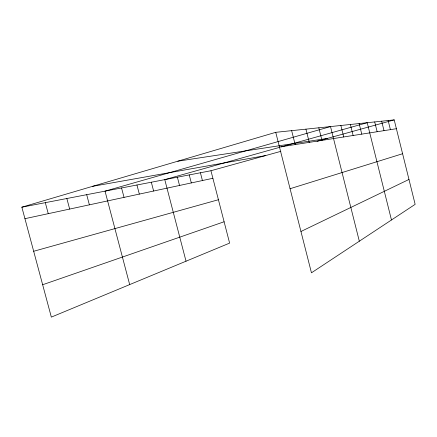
<?xml version="1.0" encoding="UTF-8"?>
<svg xmlns="http://www.w3.org/2000/svg" width="437" height="437" viewBox="0 0 437 437"><rect width="100%" height="100%" fill="white"/><g stroke="black" fill="none" stroke-linecap="round" stroke-linejoin="round"><path stroke-width="0.66" d="M300.951 231.484L408.972 179.449M42.651 284.744L224.105 221.767M290.075 188.718L402.597 153.731M21.85 207.182L210.94 170.736L229.616 243.109L51.337 317.115L21.85 207.182L275.736 132.324L394.201 119.885L415.15 204.347L311.455 272.814L275.736 132.324M279.598 147.351L164.771 179.634L186.025 261.2M280.876 146.99L367.211 122.721L391.47 219.98M33.676 251.275L218.418 199.731M210.94 170.736L280.849 151.339M317.022 141.298L394.201 119.885M24.931 218.68L212.89 178.291M92.595 186.326L265.401 155.627M279.478 147.034L396.386 128.707M177.799 161.198L327.389 138.425M45.311 202.659L48.25 213.666M86.695 194.683L89.383 204.827M66.85 198.507L69.658 209.066M121.557 187.965L124.037 197.382M129.68 284.591L105.038 191.149L330.509 126.572L359.323 241.208M151.322 182.229L153.622 191.029M136.95 184.998L139.332 194.094M189.248 174.92L191.319 182.928M177.389 177.203L179.536 185.457M200.408 172.768L202.418 180.541M305.922 129.155L309.259 142.364M291.643 130.652L295.166 144.571M350.37 124.485L353.129 135.486M340.865 125.485L343.744 136.956M318.808 127.801L321.976 140.37M381.659 121.202L384.008 130.647M374.7 121.934L377.136 131.723M359.127 123.567L361.765 134.132M388.143 120.519L390.41 129.642"/></g></svg>
